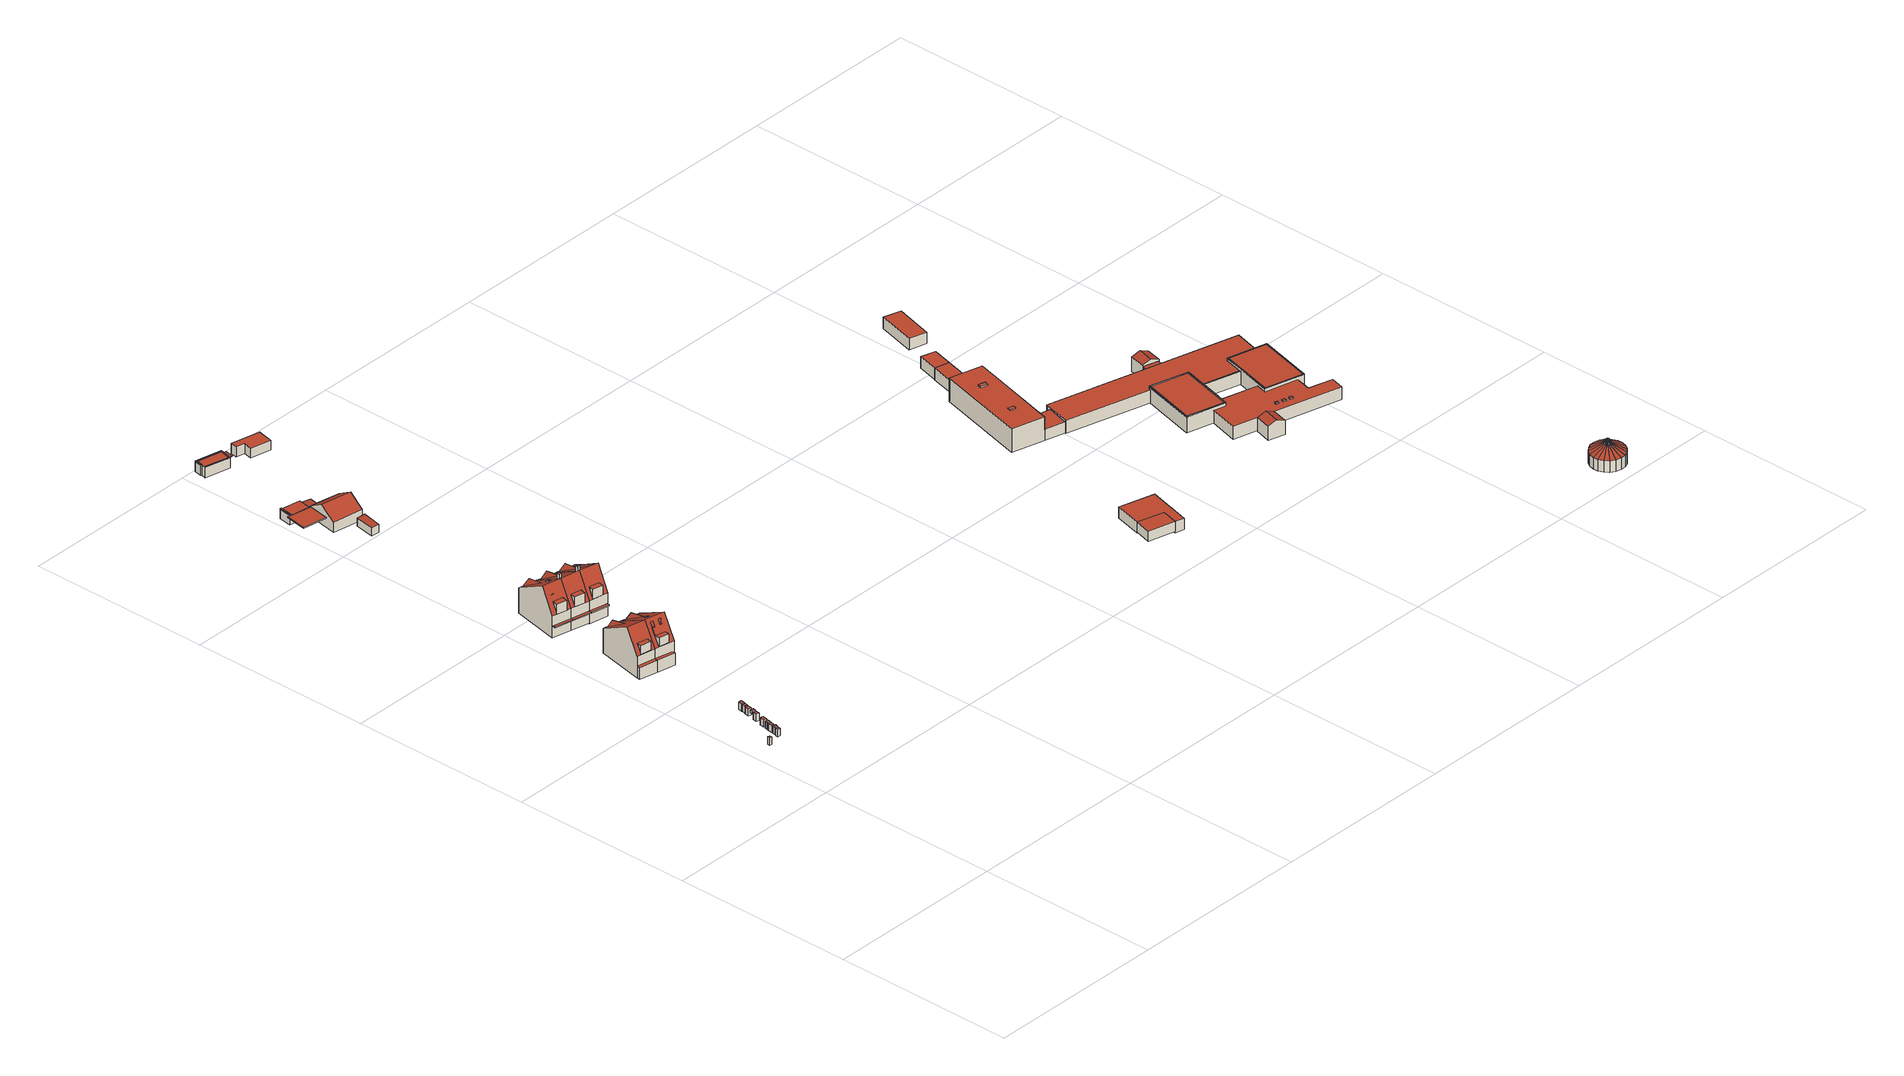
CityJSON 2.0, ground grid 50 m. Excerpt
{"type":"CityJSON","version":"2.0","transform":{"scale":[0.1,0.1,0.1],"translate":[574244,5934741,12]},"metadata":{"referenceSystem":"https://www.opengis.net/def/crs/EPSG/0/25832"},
"CityObjects":{
"building1":{"type":"Building","attributes":{"Grundfläche 2D":"0.479729","Grundhöhe NN":"12.837"},"geometry":[{"type":"Solid","lod":"3","boundaries":[[[[0,1,2,3]],[[4,5,3,2]],[[5,6,0,3]],[[6,7,1,0]],[[7,4,2,1]],[[7,6,5,4]]]],"semantics":{"surfaces":[{"type":"RoofSurface"},{"type":"WallSurface"},{"type":"GroundSurface"}],"values":[[0,1,1,1,1,2]]}}]},
"building2":{"type":"Building","attributes":{"Grundfläche 2D":"0.634076","Grundhöhe NN":"12.837"},"geometry":[{"type":"Solid","lod":"3","boundaries":[[[[8,9,10,11]],[[12,13,11,10]],[[13,14,8,11]],[[14,15,9,8]],[[15,12,10,9]],[[15,14,13,12]]]],"semantics":{"surfaces":[{"type":"RoofSurface"},{"type":"WallSurface"},{"type":"GroundSurface"}],"values":[[0,1,1,1,1,2]]}}]},
"building3":{"type":"Building","attributes":{"Grundfläche 2D":"0.597879","Grundhöhe NN":"12.837"},"geometry":[{"type":"Solid","lod":"3","boundaries":[[[[16,17,18,19]],[[20,21,19,18]],[[21,22,16,19]],[[22,23,17,16]],[[23,20,18,17]],[[23,22,21,20]]]],"semantics":{"surfaces":[{"type":"RoofSurface"},{"type":"WallSurface"},{"type":"GroundSurface"}],"values":[[0,1,1,1,1,2]]}}]},
"building4":{"type":"Building","attributes":{"Grundfläche 2D":"0.921758","Grundhöhe NN":"12.837"},"geometry":[{"type":"Solid","lod":"3","boundaries":[[[[24,25,26,27]],[[28,29,27,26]],[[29,30,24,27]],[[30,31,25,24]],[[31,28,26,25]],[[31,30,29,28]]]],"semantics":{"surfaces":[{"type":"RoofSurface"},{"type":"WallSurface"},{"type":"GroundSurface"}],"values":[[0,1,1,1,1,2]]}}]},
"building5":{"type":"Building","attributes":{"Grundfläche 2D":"0.586415","Grundhöhe NN":"12.837"},"geometry":[{"type":"Solid","lod":"3","boundaries":[[[[32,33,34,35]],[[36,37,35,34]],[[37,38,32,35]],[[38,39,33,32]],[[39,36,34,33]],[[39,38,37,36]]]],"semantics":{"surfaces":[{"type":"RoofSurface"},{"type":"WallSurface"},{"type":"GroundSurface"}],"values":[[0,1,1,1,1,2]]}}]},
"building6":{"type":"Building","attributes":{"Grundfläche 2D":"0.958573","Grundhöhe NN":"12.837"},"geometry":[{"type":"Solid","lod":"3","boundaries":[[[[40,41,42,43]],[[44,45,43,42]],[[45,46,40,43]],[[46,47,41,40]],[[47,44,42,41]],[[47,46,45,44]]]],"semantics":{"surfaces":[{"type":"RoofSurface"},{"type":"WallSurface"},{"type":"GroundSurface"}],"values":[[0,1,1,1,1,2]]}}]},
"building7":{"type":"Building","attributes":{"Grundfläche 2D":"0.899489","Grundhöhe NN":"12.837"},"geometry":[{"type":"Solid","lod":"3","boundaries":[[[[48,49,50,51]],[[52,53,51,50]],[[53,54,48,51]],[[54,55,49,48]],[[55,52,50,49]],[[55,54,53,52]]]],"semantics":{"surfaces":[{"type":"RoofSurface"},{"type":"WallSurface"},{"type":"GroundSurface"}],"values":[[0,1,1,1,1,2]]}}]},
"building8":{"type":"Building","attributes":{"Grundfläche 2D":"0.621936","Grundhöhe NN":"14.025"},"geometry":[{"type":"Solid","lod":"3","boundaries":[[[[56,57,58,59]],[[60,61,59,58]],[[61,62,56,59]],[[62,63,57,56]],[[63,60,58,57]],[[63,62,61,60]]]],"semantics":{"surfaces":[{"type":"RoofSurface"},{"type":"WallSurface"},{"type":"GroundSurface"}],"values":[[0,1,1,1,1,2]]}}]},
"building9":{"type":"Building","attributes":{"Grundfläche 2D":"0.930911","Grundhöhe NN":"12.837"},"geometry":[{"type":"Solid","lod":"3","boundaries":[[[[64,65,66,67]],[[68,69,67,66]],[[69,70,64,67]],[[70,71,65,64]],[[71,68,66,65]],[[71,70,69,68]]]],"semantics":{"surfaces":[{"type":"RoofSurface"},{"type":"WallSurface"},{"type":"GroundSurface"}],"values":[[0,1,1,1,1,2]]}}]},
"building10":{"type":"Building","attributes":{"Grundfläche 2D":"0.598452","Grundhöhe NN":"12.837"},"geometry":[{"type":"Solid","lod":"3","boundaries":[[[[72,73,74,75]],[[76,77,75,74]],[[77,78,72,75]],[[78,79,73,72]],[[79,76,74,73]],[[79,78,77,76]]]],"semantics":{"surfaces":[{"type":"RoofSurface"},{"type":"WallSurface"},{"type":"GroundSurface"}],"values":[[0,1,1,1,1,2]]}}]},
"building11":{"type":"Building","attributes":{"Grundfläche 2D":"0.900967","Grundhöhe NN":"12.837"},"geometry":[{"type":"Solid","lod":"3","boundaries":[[[[80,81,82,83]],[[84,85,83,82]],[[85,86,80,83]],[[86,87,81,80]],[[87,84,82,81]],[[87,86,85,84]]]],"semantics":{"surfaces":[{"type":"RoofSurface"},{"type":"WallSurface"},{"type":"GroundSurface"}],"values":[[0,1,1,1,1,2]]}}]},
"building12":{"type":"Building","attributes":{"Grundfläche 2D":"70.579614","Grundhöhe NN":"13.905"},"children":["building12-1"],"geometry":[{"type":"Solid","lod":"3","boundaries":[[[[88,89,90,91,92,93,94,95,96]],[[97,94,93]],[[95,94,97]],[[89,98,99,90]],[[100,101,102,103]],[[88,96,104,105]],[[89,88,105,106,101,98]],[[98,101,100,99]],[[90,99,100,107,108,91]],[[92,91,108,109]],[[93,92,109,110]],[[95,97,93,110,111]],[[96,95,111,104]],[[102,101,106,112]],[[103,102,112,113]],[[100,103,113,107]],[[104,111,110,109,108,107,113,112,106,105]]]],"semantics":{"surfaces":[{"type":"RoofSurface"},{"type":"WallSurface"},{"type":"GroundSurface"}],"values":[[0,0,0,0,0,1,1,1,1,1,1,1,1,1,1,1,2]]}}]},
"building12-1":{"type":"BuildingInstallation","parents":["building12"],"geometry":[{"type":"MultiSurface","lod":"3","boundaries":[[[114,115,116,117]],[[115,118,116]],[[117,119,114]],[[115,114,119,118]]],"semantics":{"surfaces":[{"type":"RoofSurface"},{"type":"WallSurface"}],"values":[0,1,1,1]}}]},
"building13":{"type":"Building","attributes":{"Grundfläche 2D":"77.063484","Grundhöhe NN":"13.865"},"children":["building13-1","building13-2","building13-3","building13-4"],"geometry":[{"type":"Solid","lod":"3","boundaries":[[[[120,121,122,123,91,90,124,125,126,127,128,129]],[[130,121,120]],[[122,121,130]],[[131,132,131,133]],[[124,90,99,133,134,135,136,127,126,125],[131,132,131,133]],[[137,100,103,138]],[[120,129,139,140]],[[122,130,120,140,141]],[[123,122,141,142]],[[91,123,142,108]],[[90,91,108,107,100,99]],[[143,136,135,134,133,99,100,137,144]],[[128,127,136,143,145]],[[129,128,145,139]],[[103,100,107,113]],[[138,103,113,146]],[[137,138,146,144]],[[140,139,145,143,144,146,113,107,108,142,141]]]],"semantics":{"surfaces":[{"type":"RoofSurface"},{"type":"WallSurface"},{"type":"GroundSurface"}],"values":[[0,0,0,0,0,0,1,1,1,1,1,1,1,1,1,1,1,2]]}}]},
"building13-1":{"type":"BuildingInstallation","parents":["building13"],"geometry":[{"type":"MultiSurface","lod":"3","boundaries":[[[147,148,149,150]],[[151,152,150,149]],[[148,147,153,154]],[[147,150,152,153]],[[149,148,154,151]]],"semantics":{"surfaces":[{"type":"RoofSurface"},{"type":"WallSurface"}],"values":[0,1,1,1,1]}}]},
"building13-2":{"type":"BuildingInstallation","parents":["building13"],"geometry":[{"type":"MultiSurface","lod":"3","boundaries":[[[155,156,157,158]],[[159,158,157,160]],[[157,156,161,160]],[[155,158,159,162]],[[156,155,162,161]]],"semantics":{"surfaces":[{"type":"RoofSurface"},{"type":"WallSurface"}],"values":[0,1,1,1,1]}}]},
"building13-3":{"type":"BuildingInstallation","parents":["building13"],"geometry":[{"type":"MultiSurface","lod":"3","boundaries":[[[163,164,165,166,167,168]],[[165,164,169]],[[170,171,168,167]],[[164,163,168,171,172]],[[172,173,169,164]],[[173,132,165,169]],[[170,167,166,165,132,174]]],"semantics":{"surfaces":[{"type":"RoofSurface"},{"type":"WallSurface"}],"values":[0,0,1,1,1,1,1]}}]},
"building13-4":{"type":"BuildingInstallation","parents":["building13"],"geometry":[{"type":"MultiSurface","lod":"3","boundaries":[[[175,176,177,178]],[[177,176,179]],[[175,178,131]],[[131,179,176,175]]],"semantics":{"surfaces":[{"type":"RoofSurface"},{"type":"WallSurface"}],"values":[0,1,1,1]}}]},
"building14":{"type":"Building","attributes":{"Grundfläche 2D":"67.936204","Grundhöhe NN":"13.710"},"children":["building14-1","building14-2","building14-3","building14-4"],"geometry":[{"type":"Solid","lod":"3","boundaries":[[[[180,181,182,183,184,185,186,187]],[[188,189,190,191,192,193,194,195,196,197,185,184,183]],[[194,193,198]],[[198,193,192]],[[182,181,180,187,199,200,201,202]],[[190,189,188,183,182,202,201,200,203,204]],[[191,190,204,205]],[[192,191,205,206]],[[194,198,192,206,207]],[[195,194,207,208]],[[196,195,208,209]],[[187,186,185,197,196,209,199]],[[204,203,200,199,209,208,207,206,205]]]],"semantics":{"surfaces":[{"type":"RoofSurface"},{"type":"WallSurface"},{"type":"GroundSurface"}],"values":[[0,0,0,0,1,1,1,1,1,1,1,1,2]]}}]},
"building14-1":{"type":"BuildingInstallation","parents":["building14"],"geometry":[{"type":"MultiSurface","lod":"3","boundaries":[[[210,211,212,213]],[[214,215,212,211]],[[213,212,215,216]],[[216,217,210,213]],[[214,211,210,217]]],"semantics":{"surfaces":[{"type":"RoofSurface"},{"type":"WallSurface"}],"values":[0,1,1,1,1]}}]},
"building14-2":{"type":"BuildingInstallation","parents":["building14"],"geometry":[{"type":"MultiSurface","lod":"3","boundaries":[[[218,219,220,221]],[[219,218,180,181]],[[219,181,220]],[[221,180,218]]],"semantics":{"surfaces":[{"type":"RoofSurface"},{"type":"WallSurface"}],"values":[0,1,1,1]}}]},
"building14-3":{"type":"BuildingInstallation","parents":["building14"],"geometry":[{"type":"MultiSurface","lod":"3","boundaries":[[[222,223,224,225,226]],[[227,224,223,228]],[[229,230,226,225]],[[231,232,227,229,225,224,227,228]],[[230,233,234,223,222,226]],[[234,231,228,223]]],"semantics":{"surfaces":[{"type":"RoofSurface"},{"type":"WallSurface"}],"values":[0,0,1,1,1,1]}}]},
"building14-4":{"type":"BuildingInstallation","parents":["building14"],"geometry":[{"type":"MultiSurface","lod":"3","boundaries":[[[235,236,202,237]],[[202,201,238,237]],[[235,237,238,239]],[[236,235,239,240]],[[240,201,202,236]],[[240,239,238,201]]],"semantics":{"surfaces":[{"type":"RoofSurface"},{"type":"WallSurface"},{"type":"OuterCeilingSurface"}],"values":[0,1,1,1,1,2]}}]},
"building15":{"type":"Building","attributes":{"Grundfläche 2D":"68.052406","Grundhöhe NN":"13.612"},"children":["building15-1","building15-2","building15-3"],"geometry":[{"type":"Solid","lod":"3","boundaries":[[[[190,189,241,242,243]],[[244,245,241,189,188,183,246,247,248,249]],[[250,241,245]],[[242,241,250]],[[251,246,183,182,252,253,254]],[[182,183,188,189,190,255,256,201,202]],[[251,254,253,252,182,202,201,256,257,258]],[[249,248,247,246,251,258,259]],[[244,249,259,260]],[[245,244,260,261]],[[242,250,245,261,262]],[[243,242,262,263]],[[190,243,263,255]],[[255,263,262,261,260,259,258,257,256]]]],"semantics":{"surfaces":[{"type":"RoofSurface"},{"type":"WallSurface"},{"type":"GroundSurface"}],"values":[[0,0,0,0,0,1,1,1,1,1,1,1,1,2]]}}]},
"building15-1":{"type":"BuildingInstallation","parents":["building15"],"geometry":[{"type":"MultiSurface","lod":"3","boundaries":[[[264,265,266,267,268]],[[266,265,252,253]],[[266,253,267]],[[264,252,265]]],"semantics":{"surfaces":[{"type":"RoofSurface"},{"type":"WallSurface"}],"values":[0,1,1,1]}}]},
"building15-2":{"type":"BuildingInstallation","parents":["building15"],"geometry":[{"type":"MultiSurface","lod":"3","boundaries":[[[269,270,271,272]],[[271,270,189,188]],[[272,271,188,273]],[[274,269,272,273]],[[270,269,274,189]]],"semantics":{"surfaces":[{"type":"RoofSurface"},{"type":"WallSurface"}],"values":[0,1,1,1,1]}}]},
"building15-3":{"type":"BuildingInstallation","parents":["building15"],"geometry":[{"type":"MultiSurface","lod":"3","boundaries":[[[236,275,276,202]],[[276,275,277,278]],[[236,202,201,240]],[[275,236,240,277]],[[276,278,201,202]],[[277,240,201,278]]],"semantics":{"surfaces":[{"type":"RoofSurface"},{"type":"WallSurface"},{"type":"OuterCeilingSurface"}],"values":[0,1,1,1,1,2]}}]},
"building16":{"type":"Building","attributes":{"Grundfläche 2D":"6.034949","Grundhöhe NN":"13.174"},"geometry":[{"type":"Solid","lod":"3","boundaries":[[[[279,280,281,282]],[[283,280,279,284]],[[282,281,285,286]],[[284,279,282,286,287]],[[283,284,287,288]],[[285,281,280,283,288]],[[286,285,288,287]]]],"semantics":{"surfaces":[{"type":"RoofSurface"},{"type":"WallSurface"},{"type":"GroundSurface"}],"values":[[0,0,1,1,1,1,2]]}}]},
"building17":{"type":"Building","attributes":{"Grundfläche 2D":"83.861725","Grundhöhe NN":"13.404"},"children":["building17-1","building17-2","building17-3"],"geometry":[{"type":"Solid","lod":"3","boundaries":[[[[249,248,289,290]],[[248,247,246,291,292]],[[248,292,289]],[[293,294,292,291]],[[295,296,297,294,293]],[[289,292,298]],[[251,299,300,301,302,291,246]],[[298,292,294]],[[303,304,305,306]],[[247,248,249,307,308,251,246]],[[309,302,301,300,299,251,308,310]],[[304,311,312,296,295,293,291,302,309,313,305]],[[297,296,312,314]],[[294,297,314,315]],[[289,298,294,315,316]],[[290,289,316,317]],[[249,290,317,307]],[[306,305,313,318]],[[303,306,318,319]],[[304,303,319,311]],[[309,310,308,307,317,316,315,314,312,311,319,318,313]]]],"semantics":{"surfaces":[{"type":"RoofSurface"},{"type":"WallSurface"},{"type":"GroundSurface"}],"values":[[0,0,0,0,0,0,0,0,0,1,1,1,1,1,1,1,1,1,1,1,2]]}}]},
"building17-1":{"type":"BuildingInstallation","parents":["building17"],"geometry":[{"type":"MultiSurface","lod":"3","boundaries":[[[320,321,322,323,324]],[[322,321,299,300]],[[322,300,323]],[[320,299,321]]],"semantics":{"surfaces":[{"type":"RoofSurface"},{"type":"WallSurface"}],"values":[0,1,1,1]}}]},
"building17-2":{"type":"BuildingInstallation","parents":["building17"],"geometry":[{"type":"MultiSurface","lod":"3","boundaries":[[[325,326,327,328,329,330]],[[248,247,328,327]],[[247,331,332,330,329,328]],[[333,334,326,325,330,332]],[[334,248,327,326]]],"semantics":{"surfaces":[{"type":"RoofSurface"},{"type":"WallSurface"}],"values":[0,1,1,1,1]}}]},
"building17-3":{"type":"BuildingInstallation","parents":["building17"],"geometry":[{"type":"MultiSurface","lod":"3","boundaries":[[[335,276,275,336]],[[337,278,276,335]],[[275,276,278,277]],[[336,275,277,338]],[[335,336,338,337]],[[278,337,338,277]]],"semantics":{"surfaces":[{"type":"RoofSurface"},{"type":"WallSurface"},{"type":"OuterCeilingSurface"}],"values":[0,1,1,1,1,2]}}]},
"building18":{"type":"Building","attributes":{"Grundfläche 2D":"30.341456","Grundhöhe NN":"12.309"},"children":["building18-1","building18-2"],"geometry":[{"type":"Solid","lod":"3","boundaries":[[[[339,340,341,342,343,344]],[[345,346,347,348,349,350]],[[349,348,351,352]],[[345,350,353,354]],[[350,349,352,353]],[[346,345,354,355]],[[347,346,355,356]],[[357,343,342,358,348,347,356]],[[339,344,343,357,359]],[[359,360,340,339]],[[360,351,348,358,342,341,340]],[[351,360,359,357,356,355,354,353,352]]]],"semantics":{"surfaces":[{"type":"RoofSurface"},{"type":"WallSurface"},{"type":"GroundSurface"}],"values":[[0,0,1,1,1,1,1,1,1,1,1,2]]}}]},
"building18-1":{"type":"BuildingInstallation","parents":["building18"],"geometry":[{"type":"MultiSurface","lod":"3","boundaries":[[[361,362,363,364]],[[365,366,364,363]],[[344,361,364,366,341]],[[344,339,362,361]],[[340,365,363,362,339]]],"semantics":{"surfaces":[{"type":"RoofSurface"},{"type":"WallSurface"}],"values":[0,1,1,1,1]}}]},
"building18-2":{"type":"BuildingInstallation","parents":["building18"],"geometry":[{"type":"MultiSurface","lod":"3","boundaries":[[[365,367,368,369,370,371,366]],[[370,369,372,373]],[[371,370,373,358,374,367,365,340,341,366]],[[368,367,374,375]],[[369,368,375,372]],[[358,373,372,375,374]]],"semantics":{"surfaces":[{"type":"RoofSurface"},{"type":"WallSurface"},{"type":"OuterCeilingSurface"}],"values":[0,1,1,1,1,2]}}]},
"building19":{"type":"Building","attributes":{"Grundfläche 2D":"11.116006","Grundhöhe NN":"12.540"},"geometry":[{"type":"Solid","lod":"3","boundaries":[[[[376,377,378,379]],[[380,381,379,378]],[[381,382,376,379]],[[382,383,377,376]],[[383,380,378,377]],[[383,382,381,380]]]],"semantics":{"surfaces":[{"type":"RoofSurface"},{"type":"WallSurface"},{"type":"GroundSurface"}],"values":[[0,1,1,1,1,2]]}}]},
"building20":{"type":"Building","attributes":{"Grundfläche 2D":"73.863573","Grundhöhe NN":"12.239"},"geometry":[{"type":"Solid","lod":"3","boundaries":[[[[384,385,386,387,388]],[[389,384,388,390,391]],[[391,390,388,387,392,393]],[[389,391,393,394]],[[385,384,389,394,395]],[[387,386,385,395,392]],[[393,392,395,394]]]],"semantics":{"surfaces":[{"type":"RoofSurface"},{"type":"WallSurface"},{"type":"GroundSurface"}],"values":[[0,0,1,1,1,1,2]]}}]},
"building21":{"type":"Building","attributes":{"Grundfläche 2D":"25.829121","Grundhöhe NN":"12.821"},"children":["building21-1","building21-2"],"geometry":[{"type":"Solid","lod":"3","boundaries":[[[[396,397,398,399,400,401,402]],[[396,402,403,404]],[[398,397,396,404,405]],[[399,398,405,406]],[[399,406,407,400]],[[401,400,407,408]],[[402,401,408,403]],[[408,407,406,405,404,403]]]],"semantics":{"surfaces":[{"type":"RoofSurface"},{"type":"WallSurface"},{"type":"GroundSurface"}],"values":[[0,1,1,1,1,1,1,2]]}}]},
"building21-1":{"type":"BuildingInstallation","parents":["building21"],"geometry":[{"type":"MultiSurface","lod":"3","boundaries":[[[409,410,411,412,413,414,415,416,417,418]],[[398,399,414,413]],[[399,400,415,414]],[[400,401,416,415]],[[401,402,417,416]],[[402,396,418,417]],[[409,418,396,419]],[[410,409,419,420]],[[411,410,420,421]],[[421,397,412,411]],[[397,398,413,412]]],"semantics":{"surfaces":[{"type":"RoofSurface"},{"type":"WallSurface"}],"values":[0,1,1,1,1,1,1,1,1,1,1]}}]},
"building21-2":{"type":"BuildingInstallation","parents":["building21"],"geometry":[{"type":"MultiSurface","lod":"3","boundaries":[[[422,423,424,425]],[[426,427,425,424]],[[427,428,422,425]],[[428,429,423,422]],[[429,426,424,423]],[[429,428,427,426]]],"semantics":{"surfaces":[{"type":"RoofSurface"},{"type":"WallSurface"},{"type":"OuterCeilingSurface"}],"values":[0,1,1,1,1,2]}}]},
"building22":{"type":"Building","attributes":{"Grundfläche 2D":"29.959093","Grundhöhe NN":"12.222"},"geometry":[{"type":"Solid","lod":"3","boundaries":[[[[430,431,432,433,434,435]],[[436,437,435,434]],[[437,438,430,435]],[[438,439,431,430]],[[439,440,432,431]],[[440,441,433,432]],[[441,436,434,433]],[[441,440,439,438,437,436]]]],"semantics":{"surfaces":[{"type":"RoofSurface"},{"type":"WallSurface"},{"type":"GroundSurface"}],"values":[[0,1,1,1,1,1,1,2]]}}]},
"building23":{"type":"Building","attributes":{"Grundfläche 2D":"34.943778","Grundhöhe NN":"14.304"},"geometry":[{"type":"Solid","lod":"3","boundaries":[[[[442,443,444,445]],[[446,447,445,444]],[[447,448,442,445]],[[448,449,443,442]],[[449,446,444,443]],[[449,448,447,446]]]],"semantics":{"surfaces":[{"type":"RoofSurface"},{"type":"WallSurface"},{"type":"GroundSurface"}],"values":[[0,1,1,1,1,2]]}}]},
"building24":{"type":"Building","attributes":{"Grundfläche 2D":"86.861011","Grundhöhe NN":"13.959"},"geometry":[{"type":"Solid","lod":"3","boundaries":[[[[450,451,452,444,443,442]],[[453,454,444,452]],[[454,455,443,444]],[[455,456,442,443]],[[456,457,450,442]],[[457,458,451,450]],[[458,453,452,451]],[[454,453,458,457,456,455]]]],"semantics":{"surfaces":[{"type":"RoofSurface"},{"type":"WallSurface"},{"type":"GroundSurface"}],"values":[[0,1,1,1,1,1,1,2]]}}]},
"building25":{"type":"Building","attributes":{"Grundfläche 2D":"37.152714","Grundhöhe NN":"14.251"},"geometry":[{"type":"Solid","lod":"3","boundaries":[[[[459,460,461,462]],[[460,459,463,464]],[[461,460,464,465]],[[462,461,465,466]],[[459,462,466,463]],[[464,463,466,465]]]],"semantics":{"surfaces":[{"type":"RoofSurface"},{"type":"WallSurface"},{"type":"GroundSurface"}],"values":[[0,1,1,1,1,2]]}}]},
"building26":{"type":"Building","attributes":{"Grundfläche 2D":"23.707978","Grundhöhe NN":"14.428"},"geometry":[{"type":"Solid","lod":"3","boundaries":[[[[461,460,467,468]],[[460,461,469,470]],[[467,460,470,471]],[[468,467,471,472]],[[461,468,472,469]],[[470,469,472,471]]]],"semantics":{"surfaces":[{"type":"RoofSurface"},{"type":"WallSurface"},{"type":"GroundSurface"}],"values":[[0,1,1,1,1,2]]}}]},
"building27":{"type":"Building","attributes":{"Grundfläche 2D":"1337.615942","Grundhöhe NN":"14.010"},"children":["building27-1","building27-2","building27-3","building27-4","building27-5","building27-6","building27-7","building27-8","building27-9","building27-10","building27-11"],"geometry":[{"type":"Solid","lod":"3","boundaries":[[[[473,474,475,476]],[[477,478,479,480,481,482]],[[483,484,485,486,487,488,489,490]],[[491,492,493,494,495,496,497,498,499,500]],[[501,502,503,504,505,506,507,508,509,510,511,512,513]],[[514,515,516,517]],[[506,505,518,519]],[[510,509,520,521]],[[510,521,522,511]],[[514,512,511,522,523,515]],[[512,514,524,525,513]],[[501,513,525,526]],[[527,474,473,517,516,528]],[[475,474,527,529]],[[476,475,529,530]],[[476,530,531,517,473]],[[514,517,531,524]],[[516,515,523,528]],[[519,532,495,494,479,478,477,482,508,507,506]],[[533,480,479,494,493,534]],[[481,480,533,535]],[[509,508,482,481,535,520]],[[485,503,502,486]],[[536,487,486,502,501,526]],[[497,488,487,536,537,498]],[[538,518,505,504,503,485,484,483,490,489,488,497,496,539]],[[499,498,537,540]],[[500,499,540,541]],[[491,500,541,542]],[[492,491,542,543]],[[493,492,543,534]],[[496,495,532,539]],[[527,528,523,522,521,520,535,533,534,543,542,541,540,537,536,526,525,524,531,530,529],[538,539,532,519,518]]]],"semantics":{"surfaces":[{"type":"RoofSurface"},{"type":"WallSurface"},{"type":"GroundSurface"}],"values":[[0,0,0,0,0,0,1,1,1,1,1,1,1,1,1,1,1,1,1,1,1,1,1,1,1,1,1,1,1,1,1,1,2]]}}]},
"building27-1":{"type":"BuildingInstallation","parents":["building27"],"geometry":[{"type":"MultiSurface","lod":"3","boundaries":[[[544,545,546,547]],[[547,546,548,549]],[[549,550,544,547]],[[545,544,550,551]],[[551,548,546,545]]],"semantics":{"surfaces":[{"type":"RoofSurface"},{"type":"WallSurface"}],"values":[0,1,1,1,1]}}]},
"building27-2":{"type":"BuildingInstallation","parents":["building27"],"geometry":[{"type":"MultiSurface","lod":"3","boundaries":[[[552,553,554,555]],[[555,554,556,557]],[[552,555,557,558]],[[553,552,558,559]],[[554,553,559,556]]],"semantics":{"surfaces":[{"type":"RoofSurface"},{"type":"WallSurface"}],"values":[0,1,1,1,1]}}]},
"building27-3":{"type":"BuildingInstallation","parents":["building27"],"geometry":[{"type":"MultiSurface","lod":"3","boundaries":[[[560,561,562,563,564,565]],[[562,561,480,481]],[[481,482,563,562]],[[566,567,565,564]],[[560,565,567,568]]],"semantics":{"surfaces":[{"type":"RoofSurface"},{"type":"WallSurface"}],"values":[0,1,1,1,1]}}]},
"building27-4":{"type":"BuildingInstallation","parents":["building27"],"geometry":[{"type":"MultiSurface","lod":"3","boundaries":[[[569,570,561,560,571,564,563,572]],[[568,573,571,560]],[[573,566,564,571]],[[478,479,570,569,572,563,482,477]],[[479,480,561,570]]],"semantics":{"surfaces":[{"type":"RoofSurface"},{"type":"WallSurface"}],"values":[0,1,1,1,1]}}]},
"building27-5":{"type":"BuildingInstallation","parents":["building27"],"geometry":[{"type":"MultiSurface","lod":"3","boundaries":[[[574,575,576,577,578,579]],[[486,487,576,575]],[[487,488,577,576]],[[580,581,579,578]],[[574,579,581,582]]],"semantics":{"surfaces":[{"type":"RoofSurface"},{"type":"WallSurface"}],"values":[0,1,1,1,1]}}]},
"building27-6":{"type":"BuildingInstallation","parents":["building27"],"geometry":[{"type":"MultiSurface","lod":"3","boundaries":[[[583,584,585,586,575,574,587,578,577,588]],[[587,574,582,589]],[[589,580,578,587]],[[488,489,490,483,484,485,586,585,584,583,588,577]],[[485,486,575,586]]],"semantics":{"surfaces":[{"type":"RoofSurface"},{"type":"WallSurface"}],"values":[0,1,1,1,1]}}]},
"building27-7":{"type":"BuildingInstallation","parents":["building27"],"geometry":[{"type":"MultiSurface","lod":"3","boundaries":[[[590,591,592,593]],[[593,592,594,595]],[[590,593,595,596]],[[591,590,596,597]],[[592,591,597,594]]],"semantics":{"surfaces":[{"type":"RoofSurface"},{"type":"WallSurface"}],"values":[0,1,1,1,1]}}]},
"building27-8":{"type":"BuildingInstallation","parents":["building27"],"geometry":[{"type":"MultiSurface","lod":"3","boundaries":[[[598,599,600,601]],[[601,600,602,603]],[[603,604,598,601]],[[599,598,604,605]],[[605,602,600,599]]],"semantics":{"surfaces":[{"type":"RoofSurface"},{"type":"WallSurface"}],"values":[0,1,1,1,1]}}]},
"building27-9":{"type":"BuildingInstallation","parents":["building27"],"geometry":[{"type":"MultiSurface","lod":"3","boundaries":[[[606,607,608,609]],[[609,608,610,611]],[[611,612,606,609]],[[607,606,612,613]],[[613,610,608,607]]],"semantics":{"surfaces":[{"type":"RoofSurface"},{"type":"WallSurface"}],"values":[0,1,1,1,1]}}]},
"building27-10":{"type":"BuildingInstallation","parents":["building27"],"geometry":[{"type":"MultiSurface","lod":"3","boundaries":[[[614,615,616,617]],[[506,615,614,505]],[[507,616,615,506]],[[617,616,507,504]],[[505,614,617,504]]],"semantics":{"surfaces":[{"type":"RoofSurface"},{"type":"WallSurface"}],"values":[0,1,1,1,1]}}]},
"building27-11":{"type":"BuildingInstallation","parents":["building27"],"geometry":[{"type":"MultiSurface","lod":"3","boundaries":[[[618,619,620,621]],[[620,622,623,621]],[[618,624,625,619]],[[620,619,625,622]],[[618,621,623,624]],[[625,624,623,622]]],"semantics":{"surfaces":[{"type":"RoofSurface"},{"type":"WallSurface"},{"type":"OuterCeilingSurface"}],"values":[0,1,1,1,1,2]}}]},
"building28":{"type":"Building","attributes":{"Grundfläche 2D":"21.311178","Grundhöhe NN":"14.010"},"geometry":[{"type":"Solid","lod":"3","boundaries":[[[[626,627,628,629]],[[630,627,626,631]],[[629,628,632,633]],[[631,626,629,633,634]],[[630,631,634,635]],[[632,628,627,630,635]],[[633,632,635,634]]]],"semantics":{"surfaces":[{"type":"RoofSurface"},{"type":"WallSurface"},{"type":"GroundSurface"}],"values":[[0,0,1,1,1,1,2]]}}]},
"building29":{"type":"Building","attributes":{"Grundfläche 2D":"52.397804","Grundhöhe NN":"14.402"},"geometry":[{"type":"Solid","lod":"3","boundaries":[[[[636,637,638,639]],[[640,641,639,638]],[[641,642,636,639]],[[642,643,637,636]],[[643,640,638,637]],[[643,642,641,640]]]],"semantics":{"surfaces":[{"type":"RoofSurface"},{"type":"WallSurface"},{"type":"GroundSurface"}],"values":[[0,1,1,1,1,2]]}}]},
"building30":{"type":"Building","attributes":{"Grundfläche 2D":"21.186977","Grundhöhe NN":"14.010"},"geometry":[{"type":"Solid","lod":"3","boundaries":[[[[644,645,646,647,648]],[[649,646,645,650,651]],[[648,647,652,653]],[[648,653,654,655,651,650,645,644]],[[649,651,655,656]],[[652,647,646,649,656]],[[655,654,653,652,656]]]],"semantics":{"surfaces":[{"type":"RoofSurface"},{"type":"WallSurface"},{"type":"GroundSurface"}],"values":[[0,0,1,1,1,1,2]]}}]},
"building31":{"type":"Building","attributes":{"Grundfläche 2D":"65.297348","Grundhöhe NN":"15.845"},"children":["building31-1"],"geometry":[{"type":"Solid","lod":"3","boundaries":[[[[657,658,659,660,661]],[[662,659,658,657]],[[657,661,660,663,664]],[[664,663,665,666,657]],[[666,665,667,668,657]],[[668,667,669,670,657]],[[670,669,671,672,657]],[[673,674,657,672,671]],[[657,674,673,675,676]],[[676,675,677,678,657]],[[678,677,679,680,657]],[[681,682,657,680,679]],[[682,681,683,684,657]],[[684,683,685,686,657]],[[685,687,657,686]],[[657,687,688,689]],[[657,689,688,690,691]],[[692,693,657,691,690]],[[694,695,657,693,692]],[[695,694,662,657]],[[696,697,660,659]],[[697,698,663,660]],[[698,699,665,663]],[[699,700,667,665]],[[700,701,669,667]],[[701,702,671,669]],[[702,703,673,671]],[[703,704,675,673]],[[704,705,677,675]],[[705,706,679,677]],[[706,707,681,679]],[[707,708,683,681]],[[708,709,685,683]],[[709,710,687,685]],[[710,711,688,687]],[[711,712,690,688]],[[712,713,692,690]],[[714,696,659,662]],[[713,715,694,692]],[[715,714,662,694]],[[710,709,708,707,706,705,704,703,702,701,700,699,698,697,696,714,715,713,712,711]]]],"semantics":{"surfaces":[{"type":"RoofSurface"},{"type":"WallSurface"},{"type":"GroundSurface"}],"values":[[0,0,0,0,0,0,0,0,0,0,0,0,0,0,0,0,0,0,0,0,1,1,1,1,1,1,1,1,1,1,1,1,1,1,1,1,1,1,1,1,2]]}}]},
"building31-1":{"type":"BuildingInstallation","parents":["building31"],"geometry":[{"type":"MultiSurface","lod":"3","boundaries":[[[716,717,718,719,720]],[[721,722,723,724,723,725,726]],[[722,716,720,724,723]],[[727,724,728,729]],[[729,728,730,731]],[[732,733,724,727]],[[720,728,724]],[[719,718,730,728,720]],[[734,725,733,735]],[[723,724,733,725]],[[736,737,738,739,730,718,717]],[[740,738,737]],[[740,741,742,743,738]],[[744,745,746,747,743,742]],[[731,730,739,748]],[[749,748,739,747]],[[750,749,747,746]],[[743,747,739,738]],[[751,752,753,754,746,745,744]],[[755,756,757,754,753,752]],[[757,756,755,758,759,760]],[[761,750,746,754]],[[761,754,762]],[[762,754,757,763]],[[763,757,760,764]],[[758,765,759]],[[758,766,767,765]],[[768,769,767,766,770,771,772,773,774]],[[775,772,771]],[[772,775,776,777,778,779,773]],[[768,764,760,769]],[[774,773,779,780]],[[759,765,767,769,760]],[[777,781,782,783,784,778]],[[782,781,785,786,787,788,783]],[[789,787,786]],[[780,779,783,790]],[[790,783,791]],[[791,783,788,792]],[[792,788,793,794]],[[784,783,779,778]],[[789,786,795,796,793,788,787]],[[797,798,799,793,796,795]],[[800,801,802,803,798,797]],[[804,805,806,807,802,801,800]],[[794,793,803,808]],[[809,808,803,802,810]],[[810,802,807,811]],[[799,798,803,793]],[[812,813,814,815,806,805]],[[815,814,813,816,817,818]],[[819,820,821,818,822,816]],[[817,816,822,818]],[[811,807,815,823]],[[823,815,818,824]],[[825,824,818,821]],[[815,807,806]],[[826,827,820,819]],[[828,829,830,827,826]],[[830,829,830,735]],[[830,829,831,726,725,734,735]],[[832,825,821,833]],[[735,834,832,833,830]],[[834,735,733,732]],[[827,833,821,820]],[[830,833,827]],[[729,835,836]],[[729,836,727]],[[731,837,835,729]],[[748,838,839,837,731]],[[748,749,840,838]],[[749,750,841,840]],[[750,761,842,841]],[[762,842,761]],[[762,763,843,842]],[[764,844,843,763]],[[764,768,845]],[[764,845,844]],[[774,846,845,768]],[[774,780,847,846]],[[780,790,848,847]],[[791,848,790]],[[791,792,849,848]],[[792,794,850,849]],[[794,808,851,850]],[[809,810,852,851,808]],[[811,852,810]],[[811,823,853,852]],[[824,854,853,823]],[[854,824,825,855]],[[825,832,856,857,855]],[[834,856,832]],[[834,732,858,856]],[[727,836,858,732]],[[835,859,860]],[[835,860,836]],[[837,859,835]],[[839,838,859,837]],[[861,859,838]],[[840,861,838]],[[841,861,840]],[[841,842,862,861]],[[843,862,842]],[[844,863,862,843]],[[845,863,844]],[[845,846,864,863]],[[846,847,864]],[[847,848,865,864]],[[848,849,865]],[[850,866,865,849]],[[850,851,866]],[[852,866,851]],[[867,866,852]],[[852,853,867]],[[854,868,867,853]],[[855,869,868,854]],[[857,856,870,869,855]],[[858,860,870,856]],[[858,836,860]],[[860,859,861,862,863,864,865,866,867,868,869,870]],[[717,716,871,872]],[[722,721,726,873,695,874]],[[874,871,716,722]],[[872,658,875,737,736,717]],[[875,876,740,737]],[[876,661,877,742,741,740]],[[877,664,744,742]],[[664,666,751,744]],[[666,878,752,751]],[[878,668,755,752]],[[668,670,758,755]],[[670,879,766,758]],[[879,672,880,771,770,766]],[[880,881,775,771]],[[777,776,775,881,674,882]],[[781,777,882,676]],[[676,678,883,786,785,781]],[[883,680,795,786]],[[680,682,797,795]],[[884,800,797,682]],[[884,684,885,805,804,800]],[[885,686,812,805]],[[813,812,686,886]],[[886,887,816,813]],[[689,819,816,887]],[[689,888,826,819]],[[888,691,889,829,828,826]],[[726,831,829,889,693,873]]],"semantics":{"surfaces":[{"type":"RoofSurface"},{"type":"WallSurface"}],"values":[0,0,0,0,0,0,0,0,0,0,0,0,0,0,0,0,0,0,0,0,0,0,0,0,0,0,0,0,0,0,0,0,0,0,0,0,0,0,0,0,0,0,0,0,0,0,0,0,0,0,0,0,0,0,0,0,0,0,0,0,0,0,0,0,0,0,0,0,0,0,0,0,0,0,0,0,0,0,0,0,0,0,0,0,0,0,0,0,0,0,0,0,0,0,0,0,0,0,0,0,0,0,0,0,0,0,0,0,0,0,0,0,0,0,0,0,0,0,0,0,1,1,1,1,1,1,1,1,1,1,1,1,1,1,1,1,1,1,1,1,1,1,1,1,1,1,1,1]}}]}
},
"vertices":[
[64,724,28],[65,732,28],[59,733,28],[58,725,28],[59,733,8],[58,725,8],[64,724,8],[65,732,8],
[105,734,28],[106,742,28],[98,743,28],[97,735,28],[98,743,8],[97,735,8],[105,734,8],[106,742,8],
[107,746,28],[109,753,28],[101,754,28],[99,747,28],[101,754,8],[99,747,8],[107,746,8],[109,753,8],
[108,757,28],[111,769,28],[103,770,28],[101,758,28],[103,770,8],[101,758,8],[108,757,8],[111,769,8],
[111,773,28],[112,780,28],[105,781,28],[104,774,28],[105,781,8],[104,774,8],[111,773,8],[112,780,8],
[114,785,28],[116,797,28],[108,799,28],[106,787,28],[108,799,8],[106,787,8],[114,785,8],[116,797,8],
[120,814,28],[122,826,28],[115,827,28],[113,816,28],[115,827,8],[113,816,8],[120,814,8],[122,826,8],
[124,830,28],[125,837,28],[117,839,28],[116,831,28],[117,839,20],[116,831,20],[124,830,20],[125,837,20],
[125,843,28],[127,855,28],[119,856,28],[117,845,28],[119,856,8],[117,845,8],[125,843,8],[127,855,8],
[128,858,28],[130,866,28],[122,867,28],[121,860,28],[122,867,8],[121,860,8],[128,858,8],[130,866,8],
[130,868,28],[132,880,28],[124,881,28],[122,869,28],[124,881,8],[122,869,8],[130,868,8],[132,880,8],
[79,1262,88],[61,1171,140],[111,1161,140],[129,1252,88],[120,1253,88],[119,1250,90],[95,1207,117],[88,1256,90],[88,1260,88],[103,1253,103],[53,1133,79],[104,1123,79],[104,1123,52],[53,1133,52],[52,1124,52],[102,1114,52],[88,1260,19],[79,1262,19],[53,1133,19],[104,1123,19],[129,1252,19],[120,1253,19],[119,1250,19],[88,1256,19],[52,1124,19],[102,1114,19],
[64,1131,104],[93,1126,104],[96,1140,104],[67,1146,104],[93,1126,79],[64,1131,79],
[171,1239,90],[146,1195,117],[139,1245,90],[140,1250,88],[122,1159,140],[130,1157,140],[152,1153,140],[166,1150,140],[184,1241,88],[172,1243,88],[155,1242,103],[116,1121,80],[120,1145,119],[116,1121,79],[144,1115,79],[155,1113,79],[159,1112,79],[155,1113,52],[153,1104,52],[172,1243,19],[171,1239,19],[139,1245,19],[140,1250,19],[159,1112,19],[155,1113,19],[184,1241,19],[153,1104,19],
[136,1185,125],[134,1174,131],[141,1173,131],[143,1183,125],[141,1173,130],[143,1183,124],[136,1185,124],[134,1174,130],
[142,1141,120],[149,1140,120],[151,1147,132],[144,1148,132],[144,1148,131],[151,1147,131],[149,1140,119],[142,1141,119],
[127,1152,132],[121,1153,132],[120,1145,120],[125,1145,120],[127,1144,120],[128,1151,132],[119,1146,120],[127,1144,119],[128,1151,131],[121,1153,131],[119,1146,119],[125,1145,119],
[116,1121,104],[144,1116,104],[147,1130,104],[118,1136,104],[144,1116,80],
[64,1392,77],[92,1386,77],[104,1384,77],[111,1422,141],[79,1428,141],[60,1432,141],[53,1399,85],[52,1395,77],[113,1429,136],[114,1436,132],[130,1513,87],[120,1515,87],[119,1510,90],[94,1468,117],[87,1517,90],[88,1521,87],[78,1523,87],[77,1518,90],[104,1513,105],[52,1395,17],[104,1384,17],[104,1384,49],[104,1384,51],[113,1429,17],[130,1513,17],[120,1515,17],[119,1510,17],[87,1517,17],[88,1521,17],[78,1523,17],
[67,1416,117],[76,1414,118],[78,1422,131],[69,1424,131],[76,1414,117],[78,1422,130],[69,1424,130],[67,1416,116],
[64,1392,105],[92,1386,105],[95,1403,105],[67,1409,105],
[105,1449,127],[107,1457,122],[100,1458,123],[98,1448,128],[105,1446,128],[100,1458,122],[100,1459,122],[98,1448,127],[105,1446,127],[100,1459,121],[100,1458,121],[105,1449,126],[107,1457,121],
[51,1385,51],[102,1375,51],[52,1395,51],[52,1395,49],[51,1385,49],[102,1375,49],
[145,1456,117],[138,1506,90],[139,1511,87],[171,1504,87],[171,1500,89],[164,1411,141],[165,1418,136],[166,1425,132],[181,1502,87],[154,1503,105],[156,1374,77],[115,1382,77],[143,1376,77],[155,1374,77],[130,1513,16],[104,1384,16],[155,1374,16],[156,1374,16],[181,1502,16],[171,1504,16],[171,1500,16],[138,1506,16],[139,1511,16],
[118,1398,105],[115,1382,105],[143,1376,105],[146,1393,105],[130,1396,105],
[121,1434,148],[114,1436,148],[113,1429,148],[120,1428,148],[120,1428,136],[121,1434,132],
[153,1364,51],[155,1374,51],[153,1364,49],[155,1374,49],
[233,1254,40],[212,1258,40],[210,1244,37],[231,1240,37],[215,1272,37],[236,1268,37],[210,1244,12],[231,1240,12],[236,1268,12],[215,1272,12],
[189,1496,90],[190,1500,87],[217,1400,141],[196,1445,117],[224,1439,118],[221,1490,89],[235,1489,89],[235,1491,87],[222,1494,87],[206,1493,105],[166,1372,77],[195,1366,78],[206,1364,78],[209,1363,78],[262,1483,42],[235,1489,42],[224,1439,42],[252,1434,42],[181,1502,14],[156,1374,14],[209,1363,14],[206,1364,14],[235,1489,14],[235,1491,14],[224,1439,14],[222,1494,14],[221,1490,14],[189,1496,14],[190,1500,14],[252,1434,14],[262,1483,14],
[170,1388,105],[166,1372,105],[195,1366,105],[198,1382,105],[181,1386,105],
[172,1422,148],[172,1424,148],[166,1425,148],[165,1418,148],[170,1418,148],[171,1417,148],[170,1418,136],[171,1417,136],[172,1422,133],[172,1424,132],
[206,1364,51],[204,1354,51],[206,1364,49],[204,1354,49],
[24,2216,28],[18,2181,28],[22,2180,28],[76,2171,28],[82,2207,28],[28,2216,28],[105,2166,23],[110,2198,23],[81,2202,26],[76,2171,26],[79,2171,25],[79,2170,25],[76,2171,3],[79,2171,3],[79,2170,3],[105,2166,3],[110,2198,3],[81,2202,3],[82,2207,3],[76,2171,27],[24,2216,3],[18,2181,3],
[28,2216,31],[24,2216,31],[18,2181,31],[22,2180,31],[18,2181,29],[22,2180,29],
[13,2182,29],[3,2123,29],[69,2112,29],[79,2171,29],[76,2171,29],[69,2112,27],[79,2171,27],[13,2182,27],[3,2123,27],
[109,2007,26],[130,2004,28],[139,2056,29],[118,2060,27],[139,2056,5],[118,2060,5],[109,2007,5],[130,2004,5],
[156,2115,56],[163,2157,31],[105,2166,31],[79,2170,31],[72,2129,56],[148,2072,30],[69,2112,46],[64,2085,30],[79,2170,2],[64,2085,2],[148,2072,2],[163,2157,2],
[35,2469,36],[33,2458,36],[32,2455,36],[102,2440,36],[110,2475,36],[36,2490,36],[32,2470,36],[32,2470,8],[35,2469,8],[32,2455,8],[102,2440,8],[110,2475,8],[36,2490,8],
[39,2487,37],[107,2472,37],[100,2443,37],[33,2458,37],[32,2455,37],[102,2440,37],[110,2475,37],[36,2490,37],[32,2470,37],[35,2469,37],[39,2487,36],[107,2472,36],[100,2443,36],
[118,2467,34],[108,2469,34],[103,2446,34],[113,2444,34],[103,2446,32],[113,2444,32],[118,2467,32],[108,2469,32],
[236,2469,29],[156,2486,29],[152,2467,29],[177,2462,29],[171,2438,29],[227,2426,29],[171,2438,2],[227,2426,2],[236,2469,2],[156,2486,2],[152,2467,2],[177,2462,2],
[1341,611,51],[1353,656,51],[1281,676,51],[1269,630,51],[1281,676,23],[1269,630,23],[1341,611,23],[1353,656,23],
[1365,605,51],[1396,724,51],[1300,750,51],[1300,750,20],[1281,676,20],[1353,656,20],[1341,611,20],[1365,605,20],[1396,724,20],
[1467,1357,56],[1489,1445,56],[1449,1455,56],[1427,1367,56],[1467,1357,23],[1489,1445,23],[1449,1455,23],[1427,1367,23],
[1503,1500,56],[1464,1511,56],[1449,1455,24],[1489,1445,24],[1503,1500,24],[1464,1511,24],
[1431,1097,85],[1497,1349,85],[1408,1372,85],[1342,1120,85],[1911,918,63],[1910,916,63],[1885,818,63],[1991,791,63],[2030,942,63],[1924,969,63],[1806,944,63],[1806,946,63],[1819,996,63],[1713,1024,63],[1674,873,63],[1780,846,63],[1787,874,63],[1788,876,63],[2029,736,55],[1963,753,55],[1974,795,55],[1885,818,55],[1893,847,55],[1787,874,55],[1780,846,55],[1747,854,55],[1726,774,55],[2019,699,55],[1713,1021,56],[1713,1024,56],[1819,996,56],[1806,946,56],[1806,944,56],[1910,916,56],[1911,918,56],[1924,969,56],[2003,948,56],[2022,1022,56],[1506,1157,56],[1486,1082,56],[1486,1081,56],[1486,1082,51],[1502,1143,51],[1446,1157,51],[1431,1097,51],[1806,944,20],[1910,916,20],[2003,948,20],[2022,1022,20],[1506,1157,20],[1502,1143,20],[1486,1082,20],[1486,1081,20],[1713,1021,20],[1497,1349,20],[1446,1157,20],[1408,1372,20],[1342,1120,20],[1431,1097,20],[1893,847,20],[1991,791,20],[1974,795,20],[2030,942,20],[1674,873,20],[1747,854,20],[1788,876,20],[1787,874,20],[1726,774,20],[2019,699,20],[2029,736,20],[1963,753,20],
[1424,1289,89],[1442,1284,89],[1445,1294,89],[1427,1299,89],[1445,1294,85],[1427,1299,85],[1424,1289,85],[1442,1284,85],
[1413,1170,87],[1416,1180,87],[1401,1185,87],[1398,1174,87],[1401,1185,85],[1398,1174,85],[1413,1170,85],[1416,1180,85],
[1990,792,64],[1991,791,64],[2030,942,64],[1924,969,64],[1925,967,64],[2028,941,64],[1925,967,63],[2028,941,63],[1990,792,63],
[1910,916,64],[1885,818,64],[1887,819,64],[1911,918,64],[1887,819,63],
[1715,1022,65],[1713,1024,65],[1674,873,65],[1780,846,65],[1778,848,65],[1677,875,65],[1778,848,63],[1677,875,63],[1715,1022,63],
[1788,876,65],[1806,944,65],[1806,946,65],[1819,996,65],[1816,995,65],[1787,874,65],[1816,995,63],
[1907,749,58],[1909,757,58],[1902,759,58],[1899,752,58],[1902,759,55],[1899,752,55],[1907,749,55],[1909,757,55],
[1869,760,58],[1871,767,58],[1864,769,58],[1862,762,58],[1864,769,55],[1862,762,55],[1869,760,55],[1871,767,55],
[1888,755,58],[1890,762,58],[1883,764,58],[1881,757,58],[1883,764,55],[1881,757,55],[1888,755,55],[1890,762,55],
[1806,944,57],[1910,916,57],[1911,918,57],[1806,946,57],
[1772,1087,54],[1813,1077,54],[1816,1086,57],[1775,1097,57],[1816,1086,52],[1775,1097,52],[1772,1087,52],[1813,1077,52],
[1799,704,69],[1811,748,69],[1788,754,59],[1776,710,59],[1833,742,59],[1821,698,59],[1788,754,20],[1776,710,20],[1821,698,20],[1833,742,20],
[1551,1570,55],[1579,1675,55],[1532,1688,55],[1504,1583,55],[1532,1688,24],[1504,1583,24],[1551,1570,24],[1579,1675,24],
[1775,1097,61],[1795,1092,69],[1807,1135,69],[1784,1142,60],[1773,1098,60],[1829,1130,60],[1816,1086,61],[1818,1086,60],[1784,1142,20],[1773,1098,20],[1775,1097,20],[1818,1086,20],[1829,1130,20],
[2213,46,93],[2209,53,89],[2190,85,70],[2179,76,70],[2207,52,89],[2203,91,70],[2171,64,70],[2205,49,89],[2167,50,70],[2205,47,89],[2168,36,70],[2205,44,89],[2173,23,70],[2206,42,89],[2182,12,70],[2207,40,89],[2194,4,70],[2209,39,89],[2208,0,70],[2212,38,89],[2223,1,70],[2214,38,89],[2236,6,70],[2217,39,89],[2247,15,70],[2219,41,89],[2255,27,70],[2220,43,89],[2259,41,70],[2221,45,89],[2258,55,70],[2253,69,70],[2220,50,89],[2244,80,70],[2218,52,89],[2232,88,70],[2216,54,89],[2218,91,70],[2214,54,89],[2190,85,38],[2179,76,38],[2171,64,38],[2167,50,38],[2168,36,38],[2173,23,38],[2182,12,38],[2194,4,38],[2208,0,38],[2223,1,38],[2236,6,38],[2247,15,38],[2255,27,38],[2259,41,38],[2258,55,38],[2253,69,38],[2244,80,38],[2232,88,38],[2203,91,38],[2218,91,38],
[2211,54,95],[2209,54,95],[2209,53,96],[2210,53,96],[2211,54,96],[2214,54,95],[2213,55,95],[2213,54,96],[2213,53,97],[2215,54,96],[2215,54,95],[2213,51,99],[2211,52,97],[2212,51,99],[2210,52,97],[2211,51,99],[2214,51,99],[2214,52,97],[2215,53,96],[2216,52,97],[2209,53,95],[2208,53,95],[2208,52,96],[2209,51,97],[2207,53,95],[2207,52,95],[2206,51,95],[2207,51,96],[2205,49,95],[2206,49,96],[2207,48,97],[2208,50,97],[2210,50,99],[2209,49,99],[2208,48,99],[2205,47,95],[2205,46,95],[2205,46,96],[2206,46,97],[2205,44,95],[2206,44,96],[2207,45,97],[2206,42,95],[2206,43,96],[2207,43,97],[2208,47,99],[2208,46,99],[2208,45,99],[2209,44,99],[2206,42,96],[2207,41,95],[2207,41,96],[2209,43,99],[2208,42,97],[2207,40,95],[2208,40,95],[2209,40,96],[2209,41,97],[2210,42,99],[2208,39,95],[2209,39,95],[2210,39,95],[2210,39,96],[2211,40,97],[2211,42,99],[2212,38,95],[2212,39,96],[2212,40,97],[2211,39,96],[2214,38,95],[2215,38,95],[2214,39,96],[2214,40,97],[2215,39,96],[2212,41,99],[2213,41,99],[2214,42,99],[2216,41,97],[2215,42,99],[2217,39,95],[2216,40,96],[2219,41,95],[2218,41,96],[2217,40,96],[2220,42,95],[2219,43,96],[2218,43,97],[2217,42,97],[2220,43,95],[2221,44,95],[2220,44,96],[2219,44,97],[2216,43,99],[2217,43,99],[2217,44,99],[2218,45,99],[2221,45,95],[2221,46,95],[2220,46,96],[2219,46,97],[2221,48,95],[2220,47,96],[2219,48,97],[2220,50,95],[2220,50,96],[2218,49,97],[2220,48,96],[2218,46,99],[2218,47,99],[2217,49,99],[2219,52,95],[2218,51,96],[2218,52,95],[2217,53,95],[2217,53,96],[2216,54,95],[2216,50,99],[2217,51,97],[2215,51,99],[2212,50,100],[2213,50,100],[2211,50,100],[2210,49,100],[2211,49,100],[2210,48,100],[2209,47,100],[2209,46,100],[2209,45,100],[2210,45,100],[2210,44,100],[2211,43,100],[2212,43,100],[2213,43,100],[2214,43,100],[2215,43,100],[2215,44,100],[2216,45,100],[2216,46,100],[2216,47,100],[2216,48,100],[2215,49,100],[2216,49,100],[2214,50,100],[2212,48,101],[2213,48,101],[2211,47,101],[2211,46,101],[2211,45,101],[2212,45,101],[2213,45,101],[2214,45,101],[2215,46,101],[2215,47,101],[2214,47,101],[2214,48,101],[2211,54,89],[2209,54,89],[2215,54,89],[2213,55,89],[2208,53,89],[2207,53,89],[2206,51,89],[2205,46,89],[2207,41,89],[2208,40,89],[2208,39,89],[2210,39,89],[2215,38,89],[2220,42,89],[2221,44,89],[2221,46,89],[2221,48,89],[2219,52,89],[2217,53,89]
]}
